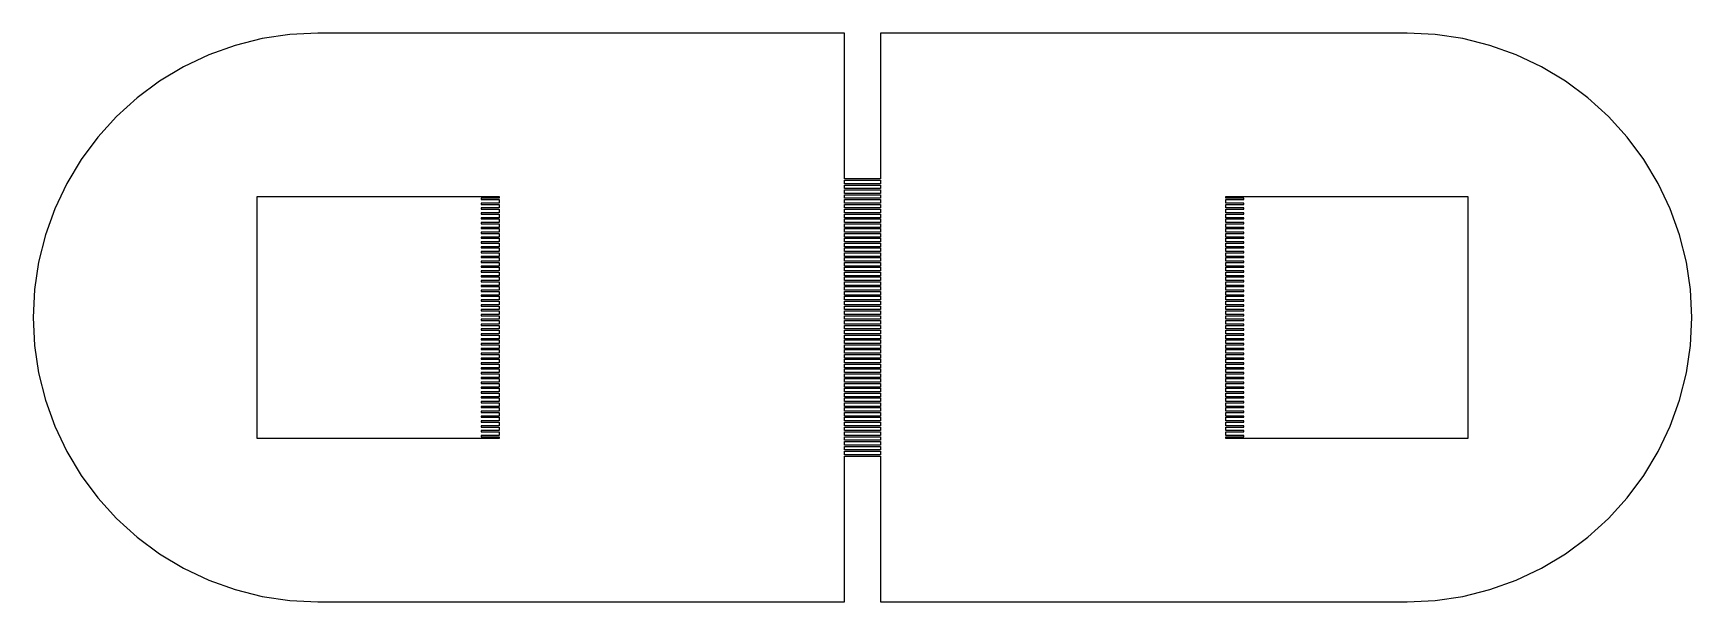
# Model space of a CAD drawing. Extents: x 2.2 to 15.8, y 2.2 to 6.8.
import ezdxf

# ---------------------------------------------------------------- set-up
doc = ezdxf.new("R2010")
doc.units = 0

msp = doc.modelspace()

# ---------------------------------------------------------------- linework, layer by layer
for p, q in [((3.81784, 6.74879), (3.60071, 6.67111)), ((4.04155, 6.80484), (3.81784, 6.74879)), ((4.26967, 6.83868), (4.04155, 6.80484)), ((4.5, 6.84999), (4.26967, 6.83868)), ((8.85001, 6.84999), (4.5, 6.84999)), ((8.85001, 5.64499), (8.85001, 6.84999)), ((13.5, 6.84999), (9.14999, 6.84999)), ((9.14999, 6.84999), (9.14999, 5.64499)), ((13.7303, 6.83868), (13.5, 6.84999)), ((13.9585, 6.80484), (13.7303, 6.83868)), ((14.1822, 6.74879), (13.9585, 6.80484)), ((14.3993, 6.67111), (14.1822, 6.74879)), ((3.60071, 6.67111), (3.39223, 6.57251)), ((14.6078, 6.57251), (14.3993, 6.67111)), ((3.19441, 6.45395), (3.00919, 6.31657)), ((3.39223, 6.57251), (3.19441, 6.45395)), ((14.8056, 6.45395), (14.6078, 6.57251)), ((14.9908, 6.31657), (14.8056, 6.45395)), ((3.00919, 6.31657), (2.8383, 6.1617)), ((15.1617, 6.1617), (14.9908, 6.31657)), ((2.8383, 6.1617), (2.68343, 5.99081)), ((15.3166, 5.99081), (15.1617, 6.1617)), ((2.68343, 5.99081), (2.54605, 5.80559)), ((15.4539, 5.80559), (15.3166, 5.99081)), ((2.54605, 5.80559), (2.42749, 5.60777)), ((15.5725, 5.60777), (15.4539, 5.80559)), ((9.14999, 5.64499), (8.85001, 5.64499)), ((8.85001, 5.605), (8.85001, 5.63499)), ((8.85001, 5.63499), (9.14999, 5.63499)), ((9.14999, 5.63499), (9.14999, 5.605)), ((2.42749, 5.60777), (2.32889, 5.39929)), ((4, 3.5), (4, 5.5)), ((4, 5.5), (6, 5.5)), ((6, 5.48499), (5.85001, 5.48499)), ((5.85001, 5.48499), (5.85001, 5.47499)), ((6, 5.5), (6, 5.48499)), ((9.14999, 5.605), (8.85001, 5.605)), ((8.85001, 5.56499), (8.85001, 5.59499)), ((8.85001, 5.59499), (9.14999, 5.59499)), ((9.14999, 5.56499), (8.85001, 5.56499)), ((8.85001, 5.52499), (8.85001, 5.55499)), ((8.85001, 5.55499), (9.14999, 5.55499)), ((9.14999, 5.52499), (8.85001, 5.52499)), ((8.85001, 5.48499), (8.85001, 5.515)), ((8.85001, 5.515), (9.14999, 5.515)), ((9.14999, 5.48499), (8.85001, 5.48499)), ((9.14999, 5.59499), (9.14999, 5.56499)), ((9.14999, 5.55499), (9.14999, 5.52499)), ((9.14999, 5.515), (9.14999, 5.48499)), ((12, 5.48499), (12, 5.5)), ((12, 5.5), (14, 5.5)), ((12.15, 5.48499), (12, 5.48499)), ((12.15, 5.47499), (12.15, 5.48499)), ((14, 5.5), (14, 3.5)), ((15.6711, 5.39929), (15.5725, 5.60777)), ((2.32889, 5.39929), (2.25121, 5.18216)), ((5.85001, 5.47499), (6, 5.47499)), ((6, 5.44499), (5.85001, 5.44499)), ((5.85001, 5.44499), (5.85001, 5.435)), ((5.85001, 5.435), (6, 5.435)), ((6, 5.405), (5.85001, 5.405)), ((5.85001, 5.405), (5.85001, 5.39499)), ((5.85001, 5.39499), (6, 5.39499)), ((6, 5.36499), (5.85001, 5.36499)), ((5.85001, 5.36499), (5.85001, 5.355)), ((5.85001, 5.355), (6, 5.355)), ((6, 5.47499), (6, 5.44499)), ((6, 5.435), (6, 5.405)), ((6, 5.39499), (6, 5.36499)), ((6, 5.355), (6, 5.325)), ((8.85001, 5.44499), (8.85001, 5.47499)), ((8.85001, 5.47499), (9.14999, 5.47499)), ((9.14999, 5.44499), (8.85001, 5.44499)), ((8.85001, 5.405), (8.85001, 5.435)), ((8.85001, 5.435), (9.14999, 5.435)), ((9.14999, 5.405), (8.85001, 5.405)), ((8.85001, 5.36499), (8.85001, 5.39499)), ((8.85001, 5.39499), (9.14999, 5.39499)), ((9.14999, 5.36499), (8.85001, 5.36499)), ((8.85001, 5.325), (8.85001, 5.355)), ((8.85001, 5.355), (9.14999, 5.355)), ((9.14999, 5.47499), (9.14999, 5.44499)), ((9.14999, 5.435), (9.14999, 5.405)), ((9.14999, 5.39499), (9.14999, 5.36499)), ((9.14999, 5.355), (9.14999, 5.325)), ((12, 5.44499), (12, 5.47499)), ((12, 5.47499), (12.15, 5.47499)), ((12.15, 5.44499), (12, 5.44499)), ((12, 5.405), (12, 5.435)), ((12, 5.435), (12.15, 5.435)), ((12.15, 5.405), (12, 5.405)), ((12, 5.36499), (12, 5.39499)), ((12, 5.39499), (12.15, 5.39499)), ((12.15, 5.36499), (12, 5.36499)), ((12, 5.325), (12, 5.355)), ((12, 5.355), (12.15, 5.355)), ((12.15, 5.435), (12.15, 5.44499)), ((12.15, 5.39499), (12.15, 5.405)), ((12.15, 5.355), (12.15, 5.36499)), ((15.7488, 5.18216), (15.6711, 5.39929)), ((6, 5.325), (5.85001, 5.325)), ((5.85001, 5.325), (5.85001, 5.31499)), ((5.85001, 5.31499), (6, 5.31499)), ((6, 5.28499), (5.85001, 5.28499)), ((5.85001, 5.28499), (5.85001, 5.27499)), ((5.85001, 5.27499), (6, 5.27499)), ((6, 5.245), (5.85001, 5.245)), ((5.85001, 5.245), (5.85001, 5.23499)), ((5.85001, 5.23499), (6, 5.23499)), ((6, 5.31499), (6, 5.28499)), ((6, 5.27499), (6, 5.245)), ((6, 5.23499), (6, 5.20499)), ((9.14999, 5.325), (8.85001, 5.325)), ((8.85001, 5.28499), (8.85001, 5.31499)), ((8.85001, 5.31499), (9.14999, 5.31499)), ((9.14999, 5.28499), (8.85001, 5.28499)), ((8.85001, 5.245), (8.85001, 5.27499)), ((8.85001, 5.27499), (9.14999, 5.27499)), ((9.14999, 5.245), (8.85001, 5.245)), ((8.85001, 5.20499), (8.85001, 5.23499)), ((8.85001, 5.23499), (9.14999, 5.23499)), ((9.14999, 5.31499), (9.14999, 5.28499)), ((9.14999, 5.27499), (9.14999, 5.245)), ((9.14999, 5.23499), (9.14999, 5.20499)), ((12.15, 5.325), (12, 5.325)), ((12, 5.28499), (12, 5.31499)), ((12, 5.31499), (12.15, 5.31499)), ((12.15, 5.28499), (12, 5.28499)), ((12, 5.245), (12, 5.27499)), ((12, 5.27499), (12.15, 5.27499)), ((12.15, 5.245), (12, 5.245)), ((12, 5.20499), (12, 5.23499)), ((12, 5.23499), (12.15, 5.23499)), ((12.15, 5.31499), (12.15, 5.325)), ((12.15, 5.27499), (12.15, 5.28499)), ((12.15, 5.23499), (12.15, 5.245)), ((2.25121, 5.18216), (2.19516, 4.95845)), ((6, 5.20499), (5.85001, 5.20499)), ((5.85001, 5.20499), (5.85001, 5.19499)), ((5.85001, 5.19499), (6, 5.19499)), ((6, 5.16499), (5.85001, 5.16499)), ((5.85001, 5.16499), (5.85001, 5.155)), ((5.85001, 5.155), (6, 5.155)), ((6, 5.125), (5.85001, 5.125)), ((5.85001, 5.125), (5.85001, 5.11499)), ((5.85001, 5.11499), (6, 5.11499)), ((6, 5.08499), (5.85001, 5.08499)), ((5.85001, 5.08499), (5.85001, 5.075)), ((5.85001, 5.075), (6, 5.075)), ((6, 5.19499), (6, 5.16499)), ((6, 5.155), (6, 5.125)), ((6, 5.11499), (6, 5.08499)), ((6, 5.075), (6, 5.045)), ((9.14999, 5.20499), (8.85001, 5.20499)), ((8.85001, 5.16499), (8.85001, 5.19499)), ((8.85001, 5.19499), (9.14999, 5.19499)), ((9.14999, 5.16499), (8.85001, 5.16499)), ((8.85001, 5.125), (8.85001, 5.155)), ((8.85001, 5.155), (9.14999, 5.155)), ((9.14999, 5.125), (8.85001, 5.125)), ((8.85001, 5.08499), (8.85001, 5.11499)), ((8.85001, 5.11499), (9.14999, 5.11499)), ((9.14999, 5.08499), (8.85001, 5.08499)), ((8.85001, 5.045), (8.85001, 5.075)), ((8.85001, 5.075), (9.14999, 5.075)), ((9.14999, 5.19499), (9.14999, 5.16499)), ((9.14999, 5.155), (9.14999, 5.125)), ((9.14999, 5.11499), (9.14999, 5.08499)), ((9.14999, 5.075), (9.14999, 5.045)), ((12.15, 5.20499), (12, 5.20499)), ((12, 5.16499), (12, 5.19499)), ((12, 5.19499), (12.15, 5.19499)), ((12.15, 5.16499), (12, 5.16499)), ((12, 5.125), (12, 5.155)), ((12, 5.155), (12.15, 5.155)), ((12.15, 5.125), (12, 5.125)), ((12, 5.08499), (12, 5.11499)), ((12, 5.11499), (12.15, 5.11499)), ((12.15, 5.08499), (12, 5.08499)), ((12, 5.045), (12, 5.075)), ((12, 5.075), (12.15, 5.075)), ((12.15, 5.19499), (12.15, 5.20499)), ((12.15, 5.155), (12.15, 5.16499)), ((12.15, 5.11499), (12.15, 5.125)), ((12.15, 5.075), (12.15, 5.08499)), ((15.8048, 4.95845), (15.7488, 5.18216)), ((2.19516, 4.95845), (2.16132, 4.73033)), ((6, 5.045), (5.85001, 5.045)), ((5.85001, 5.045), (5.85001, 5.03499)), ((5.85001, 5.03499), (6, 5.03499)), ((6, 5.00499), (5.85001, 5.00499)), ((5.85001, 5.00499), (5.85001, 4.995)), ((5.85001, 4.995), (6, 4.995)), ((6, 4.965), (5.85001, 4.965)), ((5.85001, 4.965), (5.85001, 4.95499)), ((5.85001, 4.95499), (6, 4.95499)), ((6, 5.03499), (6, 5.00499)), ((6, 4.995), (6, 4.965)), ((6, 4.95499), (6, 4.92499)), ((9.14999, 5.045), (8.85001, 5.045)), ((8.85001, 5.00499), (8.85001, 5.03499)), ((8.85001, 5.03499), (9.14999, 5.03499)), ((9.14999, 5.00499), (8.85001, 5.00499)), ((8.85001, 4.965), (8.85001, 4.995)), ((8.85001, 4.995), (9.14999, 4.995)), ((9.14999, 4.965), (8.85001, 4.965)), ((8.85001, 4.92499), (8.85001, 4.95499)), ((8.85001, 4.95499), (9.14999, 4.95499)), ((9.14999, 5.03499), (9.14999, 5.00499)), ((9.14999, 4.995), (9.14999, 4.965)), ((9.14999, 4.95499), (9.14999, 4.92499)), ((12.15, 5.045), (12, 5.045)), ((12, 5.00499), (12, 5.03499)), ((12, 5.03499), (12.15, 5.03499)), ((12.15, 5.00499), (12, 5.00499)), ((12, 4.965), (12, 4.995)), ((12, 4.995), (12.15, 4.995)), ((12.15, 4.965), (12, 4.965)), ((12, 4.92499), (12, 4.95499)), ((12, 4.95499), (12.15, 4.95499)), ((12.15, 5.03499), (12.15, 5.045)), ((12.15, 4.995), (12.15, 5.00499)), ((12.15, 4.95499), (12.15, 4.965)), ((15.8387, 4.73033), (15.8048, 4.95845)), ((6, 4.92499), (5.85001, 4.92499)), ((5.85001, 4.92499), (5.85001, 4.91499)), ((5.85001, 4.91499), (6, 4.91499)), ((6, 4.88499), (5.85001, 4.88499)), ((5.85001, 4.88499), (5.85001, 4.875)), ((5.85001, 4.875), (6, 4.875)), ((6, 4.84499), (5.85001, 4.84499)), ((5.85001, 4.84499), (5.85001, 4.83499)), ((5.85001, 4.83499), (6, 4.83499)), ((6, 4.80499), (5.85001, 4.80499)), ((5.85001, 4.80499), (5.85001, 4.795)), ((5.85001, 4.795), (6, 4.795)), ((6, 4.91499), (6, 4.88499)), ((6, 4.875), (6, 4.84499)), ((6, 4.83499), (6, 4.80499)), ((6, 4.795), (6, 4.765)), ((9.14999, 4.92499), (8.85001, 4.92499)), ((8.85001, 4.88499), (8.85001, 4.91499)), ((8.85001, 4.91499), (9.14999, 4.91499)), ((9.14999, 4.88499), (8.85001, 4.88499)), ((8.85001, 4.84499), (8.85001, 4.875)), ((8.85001, 4.875), (9.14999, 4.875)), ((9.14999, 4.84499), (8.85001, 4.84499)), ((8.85001, 4.80499), (8.85001, 4.83499)), ((8.85001, 4.83499), (9.14999, 4.83499)), ((9.14999, 4.80499), (8.85001, 4.80499)), ((8.85001, 4.765), (8.85001, 4.795)), ((8.85001, 4.795), (9.14999, 4.795)), ((9.14999, 4.91499), (9.14999, 4.88499)), ((9.14999, 4.875), (9.14999, 4.84499)), ((9.14999, 4.83499), (9.14999, 4.80499)), ((9.14999, 4.795), (9.14999, 4.765)), ((12.15, 4.92499), (12, 4.92499)), ((12, 4.88499), (12, 4.91499)), ((12, 4.91499), (12.15, 4.91499)), ((12.15, 4.88499), (12, 4.88499)), ((12, 4.84499), (12, 4.875)), ((12, 4.875), (12.15, 4.875)), ((12.15, 4.84499), (12, 4.84499)), ((12, 4.80499), (12, 4.83499)), ((12, 4.83499), (12.15, 4.83499)), ((12.15, 4.80499), (12, 4.80499)), ((12, 4.765), (12, 4.795)), ((12, 4.795), (12.15, 4.795)), ((12.15, 4.91499), (12.15, 4.92499)), ((12.15, 4.875), (12.15, 4.88499)), ((12.15, 4.83499), (12.15, 4.84499)), ((12.15, 4.795), (12.15, 4.80499)), ((2.16132, 4.73033), (2.15001, 4.5)), ((6, 4.765), (5.85001, 4.765)), ((5.85001, 4.765), (5.85001, 4.75499)), ((5.85001, 4.75499), (6, 4.75499)), ((6, 4.72499), (5.85001, 4.72499)), ((5.85001, 4.72499), (5.85001, 4.715)), ((5.85001, 4.715), (6, 4.715)), ((6, 4.685), (5.85001, 4.685)), ((5.85001, 4.685), (5.85001, 4.67499)), ((5.85001, 4.67499), (6, 4.67499)), ((6, 4.75499), (6, 4.72499)), ((6, 4.715), (6, 4.685)), ((6, 4.67499), (6, 4.64499)), ((9.14999, 4.765), (8.85001, 4.765)), ((8.85001, 4.72499), (8.85001, 4.75499)), ((8.85001, 4.75499), (9.14999, 4.75499)), ((9.14999, 4.72499), (8.85001, 4.72499)), ((8.85001, 4.685), (8.85001, 4.715)), ((8.85001, 4.715), (9.14999, 4.715)), ((9.14999, 4.685), (8.85001, 4.685)), ((8.85001, 4.64499), (8.85001, 4.67499)), ((8.85001, 4.67499), (9.14999, 4.67499)), ((9.14999, 4.75499), (9.14999, 4.72499)), ((9.14999, 4.715), (9.14999, 4.685)), ((9.14999, 4.67499), (9.14999, 4.64499)), ((12.15, 4.765), (12, 4.765)), ((12, 4.72499), (12, 4.75499)), ((12, 4.75499), (12.15, 4.75499)), ((12.15, 4.72499), (12, 4.72499)), ((12, 4.685), (12, 4.715)), ((12, 4.715), (12.15, 4.715)), ((12.15, 4.685), (12, 4.685)), ((12, 4.64499), (12, 4.67499)), ((12, 4.67499), (12.15, 4.67499)), ((12.15, 4.75499), (12.15, 4.765)), ((12.15, 4.715), (12.15, 4.72499)), ((12.15, 4.67499), (12.15, 4.685)), ((15.85, 4.5), (15.8387, 4.73033)), ((6, 4.64499), (5.85001, 4.64499)), ((5.85001, 4.64499), (5.85001, 4.63499)), ((5.85001, 4.63499), (6, 4.63499)), ((6, 4.605), (5.85001, 4.605)), ((5.85001, 4.605), (5.85001, 4.59499)), ((5.85001, 4.59499), (6, 4.59499)), ((6, 4.56499), (5.85001, 4.56499)), ((5.85001, 4.56499), (5.85001, 4.55499)), ((5.85001, 4.55499), (6, 4.55499)), ((6, 4.52499), (5.85001, 4.52499)), ((5.85001, 4.52499), (5.85001, 4.515)), ((6, 4.63499), (6, 4.605)), ((6, 4.59499), (6, 4.56499)), ((6, 4.55499), (6, 4.52499)), ((9.14999, 4.64499), (8.85001, 4.64499)), ((8.85001, 4.605), (8.85001, 4.63499)), ((8.85001, 4.63499), (9.14999, 4.63499)), ((9.14999, 4.605), (8.85001, 4.605)), ((8.85001, 4.56499), (8.85001, 4.59499)), ((8.85001, 4.59499), (9.14999, 4.59499)), ((9.14999, 4.56499), (8.85001, 4.56499)), ((8.85001, 4.52499), (8.85001, 4.55499)), ((8.85001, 4.55499), (9.14999, 4.55499)), ((9.14999, 4.52499), (8.85001, 4.52499)), ((9.14999, 4.63499), (9.14999, 4.605)), ((9.14999, 4.59499), (9.14999, 4.56499)), ((9.14999, 4.55499), (9.14999, 4.52499)), ((12.15, 4.64499), (12, 4.64499)), ((12, 4.605), (12, 4.63499)), ((12, 4.63499), (12.15, 4.63499)), ((12.15, 4.605), (12, 4.605)), ((12, 4.56499), (12, 4.59499)), ((12, 4.59499), (12.15, 4.59499)), ((12.15, 4.56499), (12, 4.56499)), ((12, 4.52499), (12, 4.55499)), ((12, 4.55499), (12.15, 4.55499)), ((12.15, 4.52499), (12, 4.52499)), ((12.15, 4.63499), (12.15, 4.64499)), ((12.15, 4.59499), (12.15, 4.605)), ((12.15, 4.55499), (12.15, 4.56499)), ((12.15, 4.515), (12.15, 4.52499)), ((2.15001, 4.5), (2.16132, 4.26967)), ((5.85001, 4.515), (6, 4.515)), ((6, 4.485), (5.85001, 4.485)), ((5.85001, 4.485), (5.85001, 4.47501)), ((5.85001, 4.47501), (6, 4.47501)), ((6, 4.44501), (5.85001, 4.44501)), ((5.85001, 4.44501), (5.85001, 4.43501)), ((5.85001, 4.43501), (6, 4.43501)), ((6, 4.40501), (5.85001, 4.40501)), ((5.85001, 4.40501), (5.85001, 4.395)), ((5.85001, 4.395), (6, 4.395)), ((6, 4.515), (6, 4.485)), ((6, 4.47501), (6, 4.44501)), ((6, 4.43501), (6, 4.40501)), ((6, 4.395), (6, 4.36501)), ((8.85001, 4.485), (8.85001, 4.515)), ((8.85001, 4.515), (9.14999, 4.515)), ((9.14999, 4.485), (8.85001, 4.485)), ((8.85001, 4.44501), (8.85001, 4.47501)), ((8.85001, 4.47501), (9.14999, 4.47501)), ((9.14999, 4.44501), (8.85001, 4.44501)), ((8.85001, 4.40501), (8.85001, 4.43501)), ((8.85001, 4.43501), (9.14999, 4.43501)), ((9.14999, 4.40501), (8.85001, 4.40501)), ((8.85001, 4.36501), (8.85001, 4.395)), ((8.85001, 4.395), (9.14999, 4.395)), ((9.14999, 4.515), (9.14999, 4.485)), ((9.14999, 4.47501), (9.14999, 4.44501)), ((9.14999, 4.43501), (9.14999, 4.40501)), ((9.14999, 4.395), (9.14999, 4.36501)), ((12, 4.485), (12, 4.515)), ((12, 4.515), (12.15, 4.515)), ((12.15, 4.485), (12, 4.485)), ((12, 4.44501), (12, 4.47501)), ((12, 4.47501), (12.15, 4.47501)), ((12.15, 4.44501), (12, 4.44501)), ((12, 4.40501), (12, 4.43501)), ((12, 4.43501), (12.15, 4.43501)), ((12.15, 4.40501), (12, 4.40501)), ((12, 4.36501), (12, 4.395)), ((12, 4.395), (12.15, 4.395)), ((12.15, 4.47501), (12.15, 4.485)), ((12.15, 4.43501), (12.15, 4.44501)), ((12.15, 4.395), (12.15, 4.40501)), ((15.8387, 4.26967), (15.85, 4.5)), ((2.16132, 4.26967), (2.19516, 4.04155)), ((6, 4.36501), (5.85001, 4.36501)), ((5.85001, 4.36501), (5.85001, 4.35501)), ((5.85001, 4.35501), (6, 4.35501)), ((6, 4.32501), (5.85001, 4.32501)), ((5.85001, 4.32501), (5.85001, 4.315)), ((5.85001, 4.315), (6, 4.315)), ((6, 4.285), (5.85001, 4.285)), ((5.85001, 4.285), (5.85001, 4.27501)), ((5.85001, 4.27501), (6, 4.27501)), ((6, 4.35501), (6, 4.32501)), ((6, 4.315), (6, 4.285)), ((6, 4.27501), (6, 4.24501)), ((9.14999, 4.36501), (8.85001, 4.36501)), ((8.85001, 4.32501), (8.85001, 4.35501)), ((8.85001, 4.35501), (9.14999, 4.35501)), ((9.14999, 4.32501), (8.85001, 4.32501)), ((8.85001, 4.285), (8.85001, 4.315)), ((8.85001, 4.315), (9.14999, 4.315)), ((9.14999, 4.285), (8.85001, 4.285)), ((8.85001, 4.24501), (8.85001, 4.27501)), ((8.85001, 4.27501), (9.14999, 4.27501)), ((9.14999, 4.35501), (9.14999, 4.32501)), ((9.14999, 4.315), (9.14999, 4.285)), ((9.14999, 4.27501), (9.14999, 4.24501)), ((12.15, 4.36501), (12, 4.36501)), ((12, 4.32501), (12, 4.35501)), ((12, 4.35501), (12.15, 4.35501)), ((12.15, 4.32501), (12, 4.32501)), ((12, 4.285), (12, 4.315)), ((12, 4.315), (12.15, 4.315)), ((12.15, 4.285), (12, 4.285)), ((12, 4.24501), (12, 4.27501)), ((12, 4.27501), (12.15, 4.27501)), ((12.15, 4.35501), (12.15, 4.36501)), ((12.15, 4.315), (12.15, 4.32501)), ((12.15, 4.27501), (12.15, 4.285)), ((15.8048, 4.04155), (15.8387, 4.26967)), ((6, 4.24501), (5.85001, 4.24501)), ((5.85001, 4.24501), (5.85001, 4.235)), ((5.85001, 4.235), (6, 4.235)), ((6, 4.205), (5.85001, 4.205)), ((5.85001, 4.205), (5.85001, 4.19501)), ((5.85001, 4.19501), (6, 4.19501)), ((6, 4.16501), (5.85001, 4.16501)), ((5.85001, 4.16501), (5.85001, 4.15501)), ((5.85001, 4.15501), (6, 4.15501)), ((6, 4.125), (5.85001, 4.125)), ((5.85001, 4.125), (5.85001, 4.11501)), ((5.85001, 4.11501), (6, 4.11501)), ((6, 4.235), (6, 4.205)), ((6, 4.19501), (6, 4.16501)), ((6, 4.15501), (6, 4.125)), ((6, 4.11501), (6, 4.08501)), ((9.14999, 4.24501), (8.85001, 4.24501)), ((8.85001, 4.205), (8.85001, 4.235)), ((8.85001, 4.235), (9.14999, 4.235)), ((9.14999, 4.205), (8.85001, 4.205)), ((8.85001, 4.16501), (8.85001, 4.19501)), ((8.85001, 4.19501), (9.14999, 4.19501)), ((9.14999, 4.16501), (8.85001, 4.16501)), ((8.85001, 4.125), (8.85001, 4.15501)), ((8.85001, 4.15501), (9.14999, 4.15501)), ((9.14999, 4.125), (8.85001, 4.125)), ((8.85001, 4.08501), (8.85001, 4.11501)), ((8.85001, 4.11501), (9.14999, 4.11501)), ((9.14999, 4.235), (9.14999, 4.205)), ((9.14999, 4.19501), (9.14999, 4.16501)), ((9.14999, 4.15501), (9.14999, 4.125)), ((9.14999, 4.11501), (9.14999, 4.08501)), ((12.15, 4.24501), (12, 4.24501)), ((12, 4.205), (12, 4.235)), ((12, 4.235), (12.15, 4.235)), ((12.15, 4.205), (12, 4.205)), ((12, 4.16501), (12, 4.19501)), ((12, 4.19501), (12.15, 4.19501)), ((12.15, 4.16501), (12, 4.16501)), ((12, 4.125), (12, 4.15501)), ((12, 4.15501), (12.15, 4.15501)), ((12.15, 4.125), (12, 4.125)), ((12, 4.08501), (12, 4.11501)), ((12, 4.11501), (12.15, 4.11501)), ((12.15, 4.235), (12.15, 4.24501)), ((12.15, 4.19501), (12.15, 4.205)), ((12.15, 4.15501), (12.15, 4.16501)), ((12.15, 4.11501), (12.15, 4.125)), ((2.19516, 4.04155), (2.25121, 3.81784)), ((6, 4.08501), (5.85001, 4.08501)), ((5.85001, 4.08501), (5.85001, 4.07501)), ((5.85001, 4.07501), (6, 4.07501)), ((6, 4.04501), (5.85001, 4.04501)), ((5.85001, 4.04501), (5.85001, 4.035)), ((5.85001, 4.035), (6, 4.035)), ((6, 4.005), (5.85001, 4.005)), ((5.85001, 4.005), (5.85001, 3.99501)), ((5.85001, 3.99501), (6, 3.99501)), ((6, 4.07501), (6, 4.04501)), ((6, 4.035), (6, 4.005)), ((6, 3.99501), (6, 3.96501)), ((9.14999, 4.08501), (8.85001, 4.08501)), ((8.85001, 4.04501), (8.85001, 4.07501)), ((8.85001, 4.07501), (9.14999, 4.07501)), ((9.14999, 4.04501), (8.85001, 4.04501)), ((8.85001, 4.005), (8.85001, 4.035)), ((8.85001, 4.035), (9.14999, 4.035)), ((9.14999, 4.005), (8.85001, 4.005)), ((8.85001, 3.96501), (8.85001, 3.99501)), ((8.85001, 3.99501), (9.14999, 3.99501)), ((9.14999, 4.07501), (9.14999, 4.04501)), ((9.14999, 4.035), (9.14999, 4.005)), ((9.14999, 3.99501), (9.14999, 3.96501)), ((12.15, 4.08501), (12, 4.08501)), ((12, 4.04501), (12, 4.07501)), ((12, 4.07501), (12.15, 4.07501)), ((12.15, 4.04501), (12, 4.04501)), ((12, 4.005), (12, 4.035)), ((12, 4.035), (12.15, 4.035)), ((12.15, 4.005), (12, 4.005)), ((12, 3.96501), (12, 3.99501)), ((12, 3.99501), (12.15, 3.99501)), ((12.15, 4.07501), (12.15, 4.08501)), ((12.15, 4.035), (12.15, 4.04501)), ((12.15, 3.99501), (12.15, 4.005)), ((15.7488, 3.81784), (15.8048, 4.04155)), ((6, 3.96501), (5.85001, 3.96501)), ((5.85001, 3.96501), (5.85001, 3.955)), ((5.85001, 3.955), (6, 3.955)), ((6, 3.925), (5.85001, 3.925)), ((5.85001, 3.925), (5.85001, 3.91501)), ((5.85001, 3.91501), (6, 3.91501)), ((6, 3.88501), (5.85001, 3.88501)), ((5.85001, 3.88501), (5.85001, 3.875)), ((5.85001, 3.875), (6, 3.875)), ((6, 3.845), (5.85001, 3.845)), ((5.85001, 3.845), (5.85001, 3.83501)), ((6, 3.955), (6, 3.925)), ((6, 3.91501), (6, 3.88501)), ((6, 3.875), (6, 3.845)), ((9.14999, 3.96501), (8.85001, 3.96501)), ((8.85001, 3.925), (8.85001, 3.955)), ((8.85001, 3.955), (9.14999, 3.955)), ((9.14999, 3.925), (8.85001, 3.925)), ((8.85001, 3.88501), (8.85001, 3.91501)), ((8.85001, 3.91501), (9.14999, 3.91501)), ((9.14999, 3.88501), (8.85001, 3.88501)), ((8.85001, 3.845), (8.85001, 3.875)), ((8.85001, 3.875), (9.14999, 3.875)), ((9.14999, 3.845), (8.85001, 3.845)), ((9.14999, 3.955), (9.14999, 3.925)), ((9.14999, 3.91501), (9.14999, 3.88501)), ((9.14999, 3.875), (9.14999, 3.845)), ((12.15, 3.96501), (12, 3.96501)), ((12, 3.925), (12, 3.955)), ((12, 3.955), (12.15, 3.955)), ((12.15, 3.925), (12, 3.925)), ((12, 3.88501), (12, 3.91501)), ((12, 3.91501), (12.15, 3.91501)), ((12.15, 3.88501), (12, 3.88501)), ((12, 3.845), (12, 3.875)), ((12, 3.875), (12.15, 3.875)), ((12.15, 3.845), (12, 3.845)), ((12.15, 3.955), (12.15, 3.96501)), ((12.15, 3.91501), (12.15, 3.925)), ((12.15, 3.875), (12.15, 3.88501)), ((12.15, 3.83501), (12.15, 3.845)), ((2.25121, 3.81784), (2.32889, 3.60071)), ((5.85001, 3.83501), (6, 3.83501)), ((6, 3.80501), (5.85001, 3.80501)), ((5.85001, 3.80501), (5.85001, 3.79501)), ((5.85001, 3.79501), (6, 3.79501)), ((6, 3.76501), (5.85001, 3.76501)), ((5.85001, 3.76501), (5.85001, 3.755)), ((5.85001, 3.755), (6, 3.755)), ((6, 3.72501), (5.85001, 3.72501)), ((5.85001, 3.72501), (5.85001, 3.71501)), ((5.85001, 3.71501), (6, 3.71501)), ((6, 3.83501), (6, 3.80501)), ((6, 3.79501), (6, 3.76501)), ((6, 3.755), (6, 3.72501)), ((6, 3.71501), (6, 3.68501)), ((8.85001, 3.80501), (8.85001, 3.83501)), ((8.85001, 3.83501), (9.14999, 3.83501)), ((9.14999, 3.80501), (8.85001, 3.80501)), ((8.85001, 3.76501), (8.85001, 3.79501)), ((8.85001, 3.79501), (9.14999, 3.79501)), ((9.14999, 3.76501), (8.85001, 3.76501)), ((8.85001, 3.72501), (8.85001, 3.755)), ((8.85001, 3.755), (9.14999, 3.755)), ((9.14999, 3.72501), (8.85001, 3.72501)), ((8.85001, 3.68501), (8.85001, 3.71501)), ((8.85001, 3.71501), (9.14999, 3.71501)), ((9.14999, 3.83501), (9.14999, 3.80501)), ((9.14999, 3.79501), (9.14999, 3.76501)), ((9.14999, 3.755), (9.14999, 3.72501)), ((9.14999, 3.71501), (9.14999, 3.68501)), ((12, 3.80501), (12, 3.83501)), ((12, 3.83501), (12.15, 3.83501)), ((12.15, 3.80501), (12, 3.80501)), ((12, 3.76501), (12, 3.79501)), ((12, 3.79501), (12.15, 3.79501)), ((12.15, 3.76501), (12, 3.76501)), ((12, 3.72501), (12, 3.755)), ((12, 3.755), (12.15, 3.755)), ((12.15, 3.72501), (12, 3.72501)), ((12, 3.68501), (12, 3.71501)), ((12, 3.71501), (12.15, 3.71501)), ((12.15, 3.79501), (12.15, 3.80501)), ((12.15, 3.755), (12.15, 3.76501)), ((12.15, 3.71501), (12.15, 3.72501)), ((15.6711, 3.60071), (15.7488, 3.81784)), ((2.32889, 3.60071), (2.42749, 3.39223)), ((6, 3.68501), (5.85001, 3.68501)), ((5.85001, 3.68501), (5.85001, 3.675)), ((5.85001, 3.675), (6, 3.675)), ((6, 3.645), (5.85001, 3.645)), ((5.85001, 3.645), (5.85001, 3.63501)), ((5.85001, 3.63501), (6, 3.63501)), ((6, 3.60501), (5.85001, 3.60501)), ((5.85001, 3.60501), (5.85001, 3.595)), ((5.85001, 3.595), (6, 3.595)), ((6, 3.565), (5.85001, 3.565)), ((5.85001, 3.565), (5.85001, 3.55501)), ((6, 3.675), (6, 3.645)), ((6, 3.63501), (6, 3.60501)), ((6, 3.595), (6, 3.565)), ((9.14999, 3.68501), (8.85001, 3.68501)), ((8.85001, 3.645), (8.85001, 3.675)), ((8.85001, 3.675), (9.14999, 3.675)), ((9.14999, 3.645), (8.85001, 3.645)), ((8.85001, 3.60501), (8.85001, 3.63501)), ((8.85001, 3.63501), (9.14999, 3.63501)), ((9.14999, 3.60501), (8.85001, 3.60501)), ((8.85001, 3.565), (8.85001, 3.595)), ((8.85001, 3.595), (9.14999, 3.595)), ((9.14999, 3.565), (8.85001, 3.565)), ((9.14999, 3.675), (9.14999, 3.645)), ((9.14999, 3.63501), (9.14999, 3.60501)), ((9.14999, 3.595), (9.14999, 3.565)), ((12.15, 3.68501), (12, 3.68501)), ((12, 3.645), (12, 3.675)), ((12, 3.675), (12.15, 3.675)), ((12.15, 3.645), (12, 3.645)), ((12, 3.60501), (12, 3.63501)), ((12, 3.63501), (12.15, 3.63501)), ((12.15, 3.60501), (12, 3.60501)), ((12, 3.565), (12, 3.595)), ((12, 3.595), (12.15, 3.595)), ((12.15, 3.565), (12, 3.565)), ((12.15, 3.675), (12.15, 3.68501)), ((12.15, 3.63501), (12.15, 3.645)), ((12.15, 3.595), (12.15, 3.60501)), ((12.15, 3.55501), (12.15, 3.565)), ((15.5725, 3.39223), (15.6711, 3.60071)), ((6, 3.5), (4, 3.5)), ((5.85001, 3.55501), (6, 3.55501)), ((6, 3.52501), (5.85001, 3.52501)), ((5.85001, 3.52501), (5.85001, 3.51501)), ((5.85001, 3.51501), (6, 3.51501)), ((6, 3.55501), (6, 3.52501)), ((6, 3.51501), (6, 3.5)), ((8.85001, 3.52501), (8.85001, 3.55501)), ((8.85001, 3.55501), (9.14999, 3.55501)), ((9.14999, 3.52501), (8.85001, 3.52501)), ((8.85001, 3.485), (8.85001, 3.51501)), ((8.85001, 3.51501), (9.14999, 3.51501)), ((9.14999, 3.485), (8.85001, 3.485)), ((8.85001, 3.44501), (8.85001, 3.47501)), ((8.85001, 3.47501), (9.14999, 3.47501)), ((9.14999, 3.44501), (8.85001, 3.44501)), ((8.85001, 3.40501), (8.85001, 3.43501)), ((8.85001, 3.43501), (9.14999, 3.43501)), ((9.14999, 3.55501), (9.14999, 3.52501)), ((9.14999, 3.51501), (9.14999, 3.485)), ((9.14999, 3.47501), (9.14999, 3.44501)), ((9.14999, 3.43501), (9.14999, 3.40501)), ((12, 3.52501), (12, 3.55501)), ((12, 3.55501), (12.15, 3.55501)), ((12.15, 3.52501), (12, 3.52501)), ((12, 3.5), (12, 3.51501)), ((12, 3.51501), (12.15, 3.51501)), ((14, 3.5), (12, 3.5)), ((12.15, 3.51501), (12.15, 3.52501)), ((2.42749, 3.39223), (2.54605, 3.19441)), ((9.14999, 3.40501), (8.85001, 3.40501)), ((8.85001, 3.36501), (8.85001, 3.395)), ((8.85001, 3.395), (9.14999, 3.395)), ((9.14999, 3.36501), (8.85001, 3.36501)), ((8.85001, 3.35501), (9.14999, 3.35501)), ((8.85001, 2.15001), (8.85001, 3.35501)), ((9.14999, 3.395), (9.14999, 3.36501)), ((9.14999, 3.35501), (9.14999, 2.15001)), ((15.4539, 3.19441), (15.5725, 3.39223)), ((2.54605, 3.19441), (2.68343, 3.00919)), ((15.3166, 3.00919), (15.4539, 3.19441)), ((2.68343, 3.00919), (2.8383, 2.8383)), ((15.1617, 2.8383), (15.3166, 3.00919)), ((2.8383, 2.8383), (3.00919, 2.68343)), ((14.9908, 2.68343), (15.1617, 2.8383)), ((3.00919, 2.68343), (3.19441, 2.54605)), ((14.8056, 2.54605), (14.9908, 2.68343)), ((3.19441, 2.54605), (3.39223, 2.42749)), ((14.6078, 2.42749), (14.8056, 2.54605)), ((3.39223, 2.42749), (3.60071, 2.32889)), ((14.3993, 2.32889), (14.6078, 2.42749)), ((3.60071, 2.32889), (3.81784, 2.25121)), ((3.81784, 2.25121), (4.04155, 2.19516)), ((4.04155, 2.19516), (4.26967, 2.16132)), ((13.7303, 2.16132), (13.9585, 2.19516)), ((13.9585, 2.19516), (14.1822, 2.25121)), ((14.1822, 2.25121), (14.3993, 2.32889)), ((4.26967, 2.16132), (4.5, 2.15001)), ((4.5, 2.15001), (8.85001, 2.15001)), ((9.14999, 2.15001), (13.5, 2.15001)), ((13.5, 2.15001), (13.7303, 2.16132))]:
    msp.add_line(p, q)

doc.saveas('drawing.dxf')
